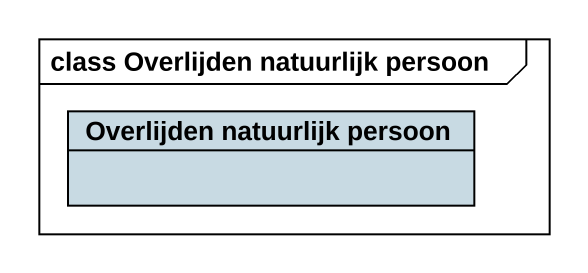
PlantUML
@startuml
mainframe class Overlijden natuurlijk persoon
hide circle
hide empty members
class "Overlijden natuurlijk persoon" as Overlijden_natuurlijk #C8DAE3
@enduml
